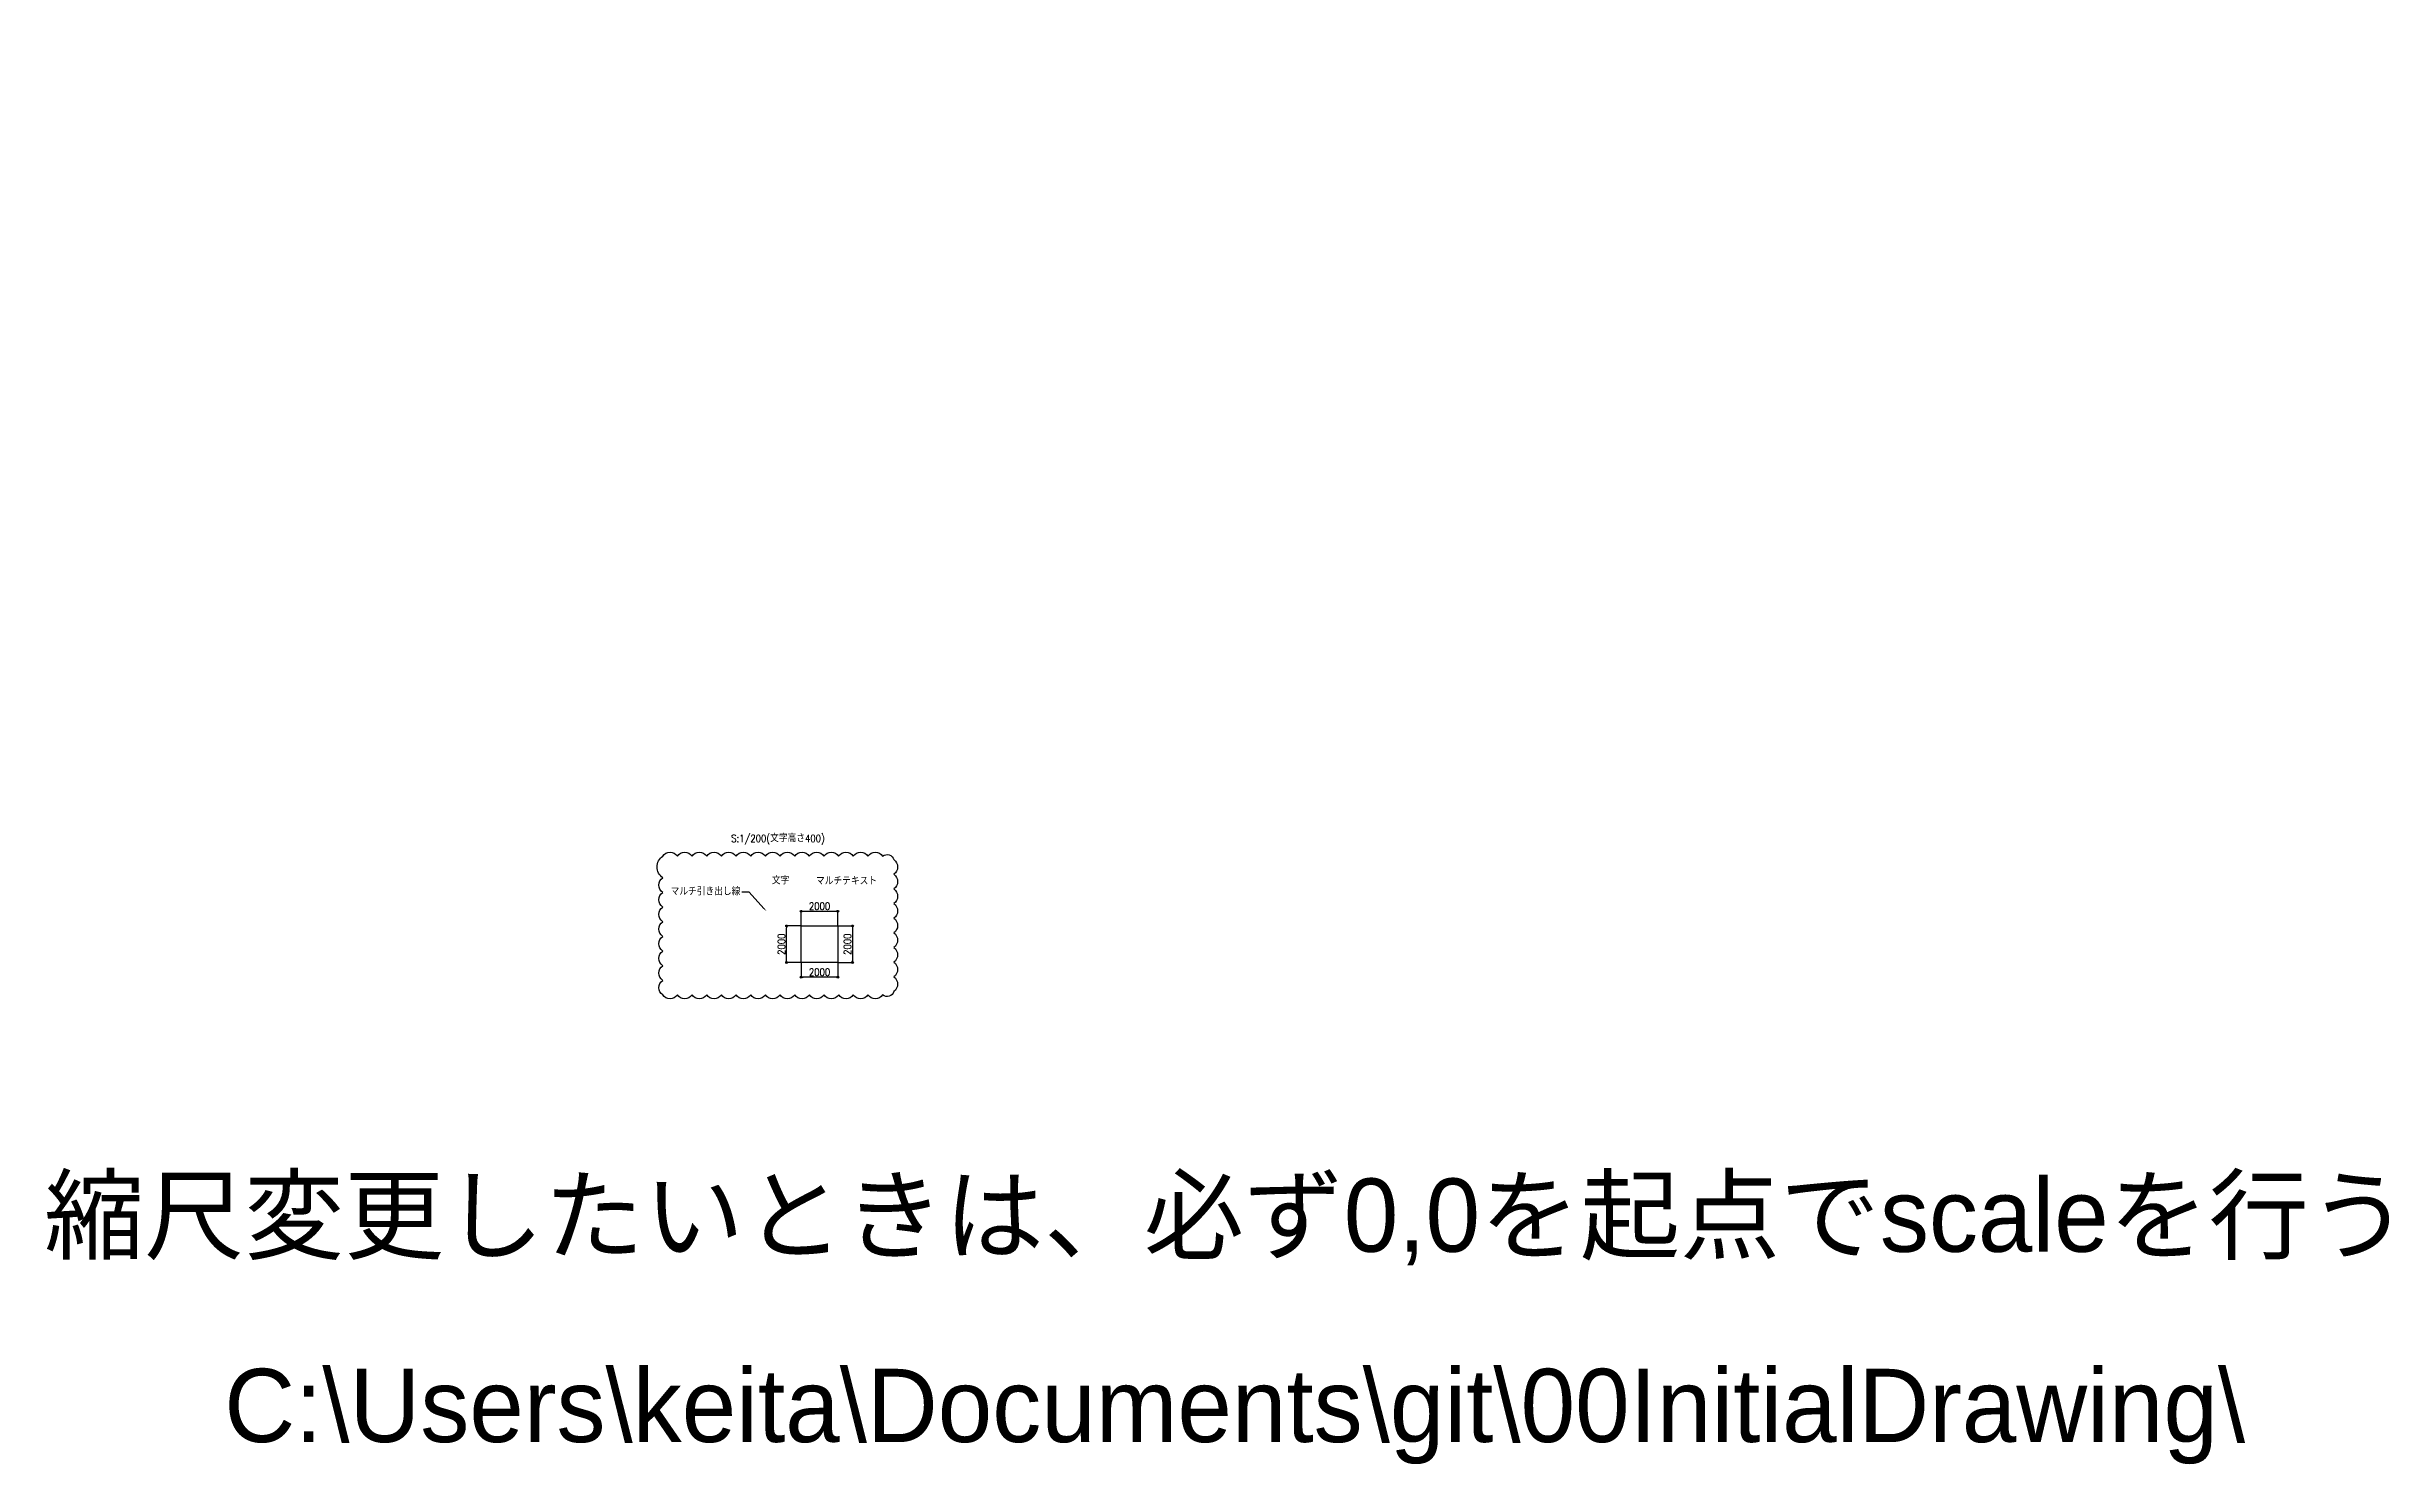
# Model space of a CAD drawing. Extents: x -230746 to 324000, y -671400 to 84185.
# Drawn here: x -25614 to 102223, y 6801 to 84185 of the extents above; entities that cross this region are included whole.
import ezdxf
from ezdxf import colors
from ezdxf.entities.mleader import LeaderData, LeaderLine
from ezdxf.enums import TextEntityAlignment as Align
from ezdxf.math import Vec2, Vec3

# ---------------------------------------------------------------- set-up
doc = ezdxf.new("R2010")
doc.units = 0
doc.header["$MEASUREMENT"] = 0
doc.layers.get('0').update_dxf_attribs({"color": 3, "linetype": 'CONTINUOUS'})
doc.layers.get('Defpoints').update_dxf_attribs({"color": 251, "linetype": 'CONTINUOUS'})
doc.layers.add('99_レイアウト枠', color=251, linetype='CONTINUOUS', plot=False)
doc.styles.add('DRACAD', font='txt', dxfattribs={"width": 0.85, "bigfont": 'extfont2'})
doc.styles.get("Standard").update_dxf_attribs({"font": 'Osaka.ttc'})
doc.dimstyles.new('MYDIM', dxfattribs={"dimtxt": 120, "dimasz": 20, "dimexe": 1.25, "dimexo": 50, "dimgap": 50, "dimtad": 1, "dimdec": 4, "dimdsep": 46, "dimtxsty": 'DRACAD', "dimblk": 'ORIGIN', "dimcen": 2.5, "dimadec": 0, "dimazin": 0, "dimtfac": 1, "dimtdec": 4, "dimtmove": 0, "dimatfit": 3, "dimfxl": 1, "dimtolj": 1, "dimtzin": 0, "dimarcsym": 0})

# ---------------------------------------------------------------- blocks, each defined once
blk = doc.blocks.new('_ORIGIN')
at = {"color": 0, "linetype": 'ByBlock', "lineweight": -2}
blk.add_line((0, 0), (-1, 0), dxfattribs=at)
blk.add_circle((0, 0), 0.5, dxfattribs=at)
blk = doc.blocks.new('*D7876')
at = {"color": 0, "lineweight": -2}
for p, q in [((15559, 36188), (15559, 36988)), ((15659, 36988), (17459, 36988)), ((17559, 36188), (17559, 36988))]:
    blk.add_line(p, q, dxfattribs=at)
at = {"layer": 'Defpoints', "color": 0}
for p in [(15559, 36188), (17559, 36988), (17559, 36188)]:
    blk.add_point(p, dxfattribs=at)
at = {"color": 0, "linetype": 'ByBlock', "lineweight": -2, "xscale": 100, "yscale": 100, "zscale": 100, "rotation": 180}
blk.add_blockref('_ORIGIN', (15559, 36988), dxfattribs=at)
at = {"color": 0, "linetype": 'ByBlock', "lineweight": -2, "xscale": 100, "yscale": 100, "zscale": 100}
blk.add_blockref('_ORIGIN', (17559, 36988), dxfattribs=at)
at = {"color": 0, "insert": (16559, 37268), "char_height": 400, "attachment_point": 5, "style": 'DRACAD'}
blk.add_mtext('\\A1;2000', dxfattribs=at)
blk = doc.blocks.new('*D7877')
at = {"color": 0, "lineweight": -2}
for p, q in [((17559, 36188), (18359, 36188)), ((18359, 36088), (18359, 34288)), ((17559, 34188), (18359, 34188))]:
    blk.add_line(p, q, dxfattribs=at)
at = {"layer": 'Defpoints', "color": 0}
for p in [(17559, 36188), (17559, 34188), (18359, 34188)]:
    blk.add_point(p, dxfattribs=at)
at = {"color": 0, "linetype": 'ByBlock', "lineweight": -2, "xscale": 100, "yscale": 100, "zscale": 100}
for p, rotation in [((18359, 36188), 90), ((18359, 34188), 270)]:
    blk.add_blockref('_ORIGIN', p, dxfattribs=dict(at, rotation=rotation))
at = {"color": 0, "insert": (18079, 35188), "char_height": 400, "attachment_point": 5, "rotation": 90, "style": 'DRACAD'}
blk.add_mtext('\\A1;2000', dxfattribs=at)
blk = doc.blocks.new('*D7878')
at = {"color": 0, "lineweight": -2}
for p, q in [((15559, 36188), (14759, 36188)), ((14759, 34288), (14759, 36088)), ((15559, 34188), (14759, 34188))]:
    blk.add_line(p, q, dxfattribs=at)
at = {"layer": 'Defpoints', "color": 0}
for p in [(14759, 36188), (15559, 36188), (15559, 34188)]:
    blk.add_point(p, dxfattribs=at)
at = {"color": 0, "linetype": 'ByBlock', "lineweight": -2, "xscale": 100, "yscale": 100, "zscale": 100}
for p, rotation in [((14759, 36188), 90), ((14759, 34188), 270)]:
    blk.add_blockref('_ORIGIN', p, dxfattribs=dict(at, rotation=rotation))
at = {"color": 0, "insert": (14479, 35188), "char_height": 400, "attachment_point": 5, "rotation": 90, "style": 'DRACAD'}
blk.add_mtext('\\A1;2000', dxfattribs=at)
blk = doc.blocks.new('*D7879')
at = {"color": 0, "lineweight": -2}
for p, q in [((15559, 34188), (15559, 33388)), ((17459, 33388), (15659, 33388)), ((17559, 34188), (17559, 33388))]:
    blk.add_line(p, q, dxfattribs=at)
at = {"layer": 'Defpoints', "color": 0}
for p in [(15559, 34188), (15559, 33388), (17559, 34188)]:
    blk.add_point(p, dxfattribs=at)
at = {"color": 0, "linetype": 'ByBlock', "lineweight": -2, "xscale": 100, "yscale": 100, "zscale": 100, "rotation": 180}
blk.add_blockref('_ORIGIN', (15559, 33388), dxfattribs=at)
at = {"color": 0, "linetype": 'ByBlock', "lineweight": -2, "xscale": 100, "yscale": 100, "zscale": 100}
blk.add_blockref('_ORIGIN', (17559, 33388), dxfattribs=at)
at = {"color": 0, "insert": (16559, 33668), "char_height": 400, "attachment_point": 5, "style": 'DRACAD'}
blk.add_mtext('\\A1;2000', dxfattribs=at)

msp = doc.modelspace()

# ---------------------------------------------------------------- hatches: boundary and pattern name
h = msp.add_hatch()
h.set_pattern_fill('ANSI31', color=256, scale=400)
edge = h.paths.add_edge_path()
edge.add_line((49564.55368, 77657.45895), (49564.55368, 84185.04667))

# ---------------------------------------------------------------- linework, layer by layer
msp.add_lwpolyline([(8000, 40000, -0.5206), (8800, 40000, -0.5206), (9600, 40000, -0.5206), (10400, 40000, -0.5206), (11200, 40000, -0.5206), (12000, 40000, -0.5206), (12800, 40000, -0.5206), (13600, 40000, -0.5206), (14400, 40000, -0.5206), (15200, 40000, -0.5206), (16000, 40000, -0.5206), (16800, 40000, -0.5206), (17600, 40000, -0.5206), (18400, 40000, -0.5206), (19200, 40000, -0.5206), (20000, 40000, -0.5206), (20609.46318, 39809.46318, -0.5206), (20609.46318, 39009.46318, -0.5206), (20609.46318, 38209.46318, -0.5206), (20609.46318, 37409.46318, -0.5206), (20609.46318, 36609.46318, -0.5206), (20609.46318, 35809.46318, -0.5206), (20609.46318, 35009.46318, -0.5206), (20609.46318, 34209.46318, -0.5206), (20609.46318, 33409.46318, -0.5206), (20609.46318, 32609.46318, -0.5206), (20001.50138, 32417.42499, -0.5206), (19201.50138, 32417.42499, -0.5206), (18401.50138, 32417.42499, -0.5206), (17601.50138, 32417.42499, -0.5206), (16801.50138, 32417.42499, -0.5206), (16001.50138, 32417.42499, -0.5206), (15201.50138, 32417.42499, -0.5206), (14401.50138, 32417.42499, -0.5206), (13601.50138, 32417.42499, -0.5206), (12801.50138, 32417.42499, -0.5206), (12001.50138, 32417.42499, -0.5206), (11201.50138, 32417.42499, -0.5206), (10401.50138, 32417.42499, -0.5206), (9601.50138, 32417.42499, -0.5206), (8801.50138, 32417.42499, -0.5206), (8001.50138, 32417.42499, -0.5206), (8000, 33215.9236, -0.5206), (8000, 34015.9236, -0.5206), (8000, 34815.9236, -0.5206), (8000, 35615.9236, -0.5206), (8000, 36415.9236, -0.5206), (8000, 37215.9236, -0.5206), (8000, 38015.9236, -0.5206), (8000, 38815.9236, -0.5206), (8000, 40000, -0.5206)], format="xyb", close=True)
msp.add_lwpolyline([(15559.40579, 36188.05735), (17559.40579, 36188.05735), (17559.40579, 34188.05735), (15559.40579, 34188.05735)], close=True)

# ---------------------------------------------------------------- texts
at = {"style": 'DRACAD', "width": 0.85}
for s, p in [('S:1/200(文字高さ400)', (14287.53739, 40969.16558)), ('文字', (14432.74687, 38667.26531))]:
    msp.add_text(s, height=400, dxfattribs=at).set_placement(p, align=Align.MIDDLE_CENTER)
at = {"insert": (18028.57221, 38633.93197), "char_height": 400, "attachment_point": 5, "style": 'DRACAD'}
msp.add_mtext('マルチテキスト', dxfattribs=at)
at = {"layer": '99_レイアウト枠'}
for s, p in [('縮尺変更したいときは、必ず0,0を起点でscaleを行う', (38765.1901, 18397.84629)), ('C:\\Users\\keita\\Documents\\git\\00InitialDrawing\\', (39216.88003, 8007.65976))]:
    msp.add_text(s, height=4000, dxfattribs=at).set_placement(p, align=Align.CENTER)

# ---------------------------------------------------------------- dimensions: what is measured, and where the dimension line sits
for base, p1, p2, angle, picture, middle in [((17559.40579, 36988.05735), (15559.40579, 36188.05735), (17559.40579, 36188.05735), 180, '*D7876', (16559.40579, 37268.05735)), ((14759.40579, 36188.05735), (15559.40579, 34188.05735), (15559.40579, 36188.05735), 270, '*D7878', (14479.40579, 35188.05735)), ((18359.40579, 34188.05735), (17559.40579, 36188.05735), (17559.40579, 34188.05735), 90, '*D7877', (18079.40579, 35188.05735))]:
    dim = msp.add_linear_dim(base=base, p1=p1, p2=p2, angle=angle, dimstyle='MYDIM', override={"dimtxt": 400, "dimasz": 100, "dimexe": 0, "dimexo": 0, "dimgap": 80})
    dim.commit()
    dim.dimension.update_dxf_attribs({"geometry": picture, "text_midpoint": middle})
dim = msp.add_linear_dim(base=(15559.40579, 33388.05735), p1=(17559.40579, 34188.05735), p2=(15559.40579, 34188.05735), dimstyle='MYDIM', override={"dimtxt": 400, "dimasz": 100, "dimexe": 0, "dimexo": 0, "dimgap": 80})
dim.commit()
dim.dimension.update_dxf_attribs({"geometry": '*D7879', "text_midpoint": (16559.40579, 33668.05735)})

# ---------------------------------------------------------------- leaders
ml = msp.add_multileader_mtext('Standard')
ml.set_content('マルチ引き出し線', style='DRACAD')
ml.set_leader_properties()
ml.build(insert=Vec2(0, 0))
ml.multileader.update_dxf_attribs({"dogleg_length": 400, "arrow_head_size": 200})
ctx = ml.context
ctx.base_point, ctx.char_height, ctx.arrow_head_size, ctx.landing_gap_size, ctx.plane_origin = Vec3(9018.06879, 38022.34373), 400, 200, 80, Vec3(-1651756.76622, 2992161.92441)
ctx.text_align_type = 2
notes = []
notes.append((ctx, [(0, (1, 1, 0), (12717.40212, 38022.34373), (-1, 0), 400, [(0, [(13653.70533, 36997.80003)], 0, [])])]))
ctx.mtext.insert, ctx.mtext.alignment = Vec3(12237.40212, 38262.34373), 3
for ctx, leaders in notes:
    for number, flags, end, landing, length, lines in leaders:
        leader = LeaderData()
        leader.index, (leader.has_last_leader_line, leader.has_dogleg_vector, leader.attachment_direction) = number, flags
        leader.last_leader_point, leader.dogleg_vector, leader.dogleg_length = Vec3(end), Vec3(landing), length
        for number, points, colour, breaks in lines:
            line = LeaderLine()
            line.index, line.vertices, line.color, line.breaks = number, Vec3.list(points), colors.encode_raw_color(colour), breaks
            leader.lines.append(line)
        ctx.leaders.append(leader)

doc.saveas('drawing.dxf')
